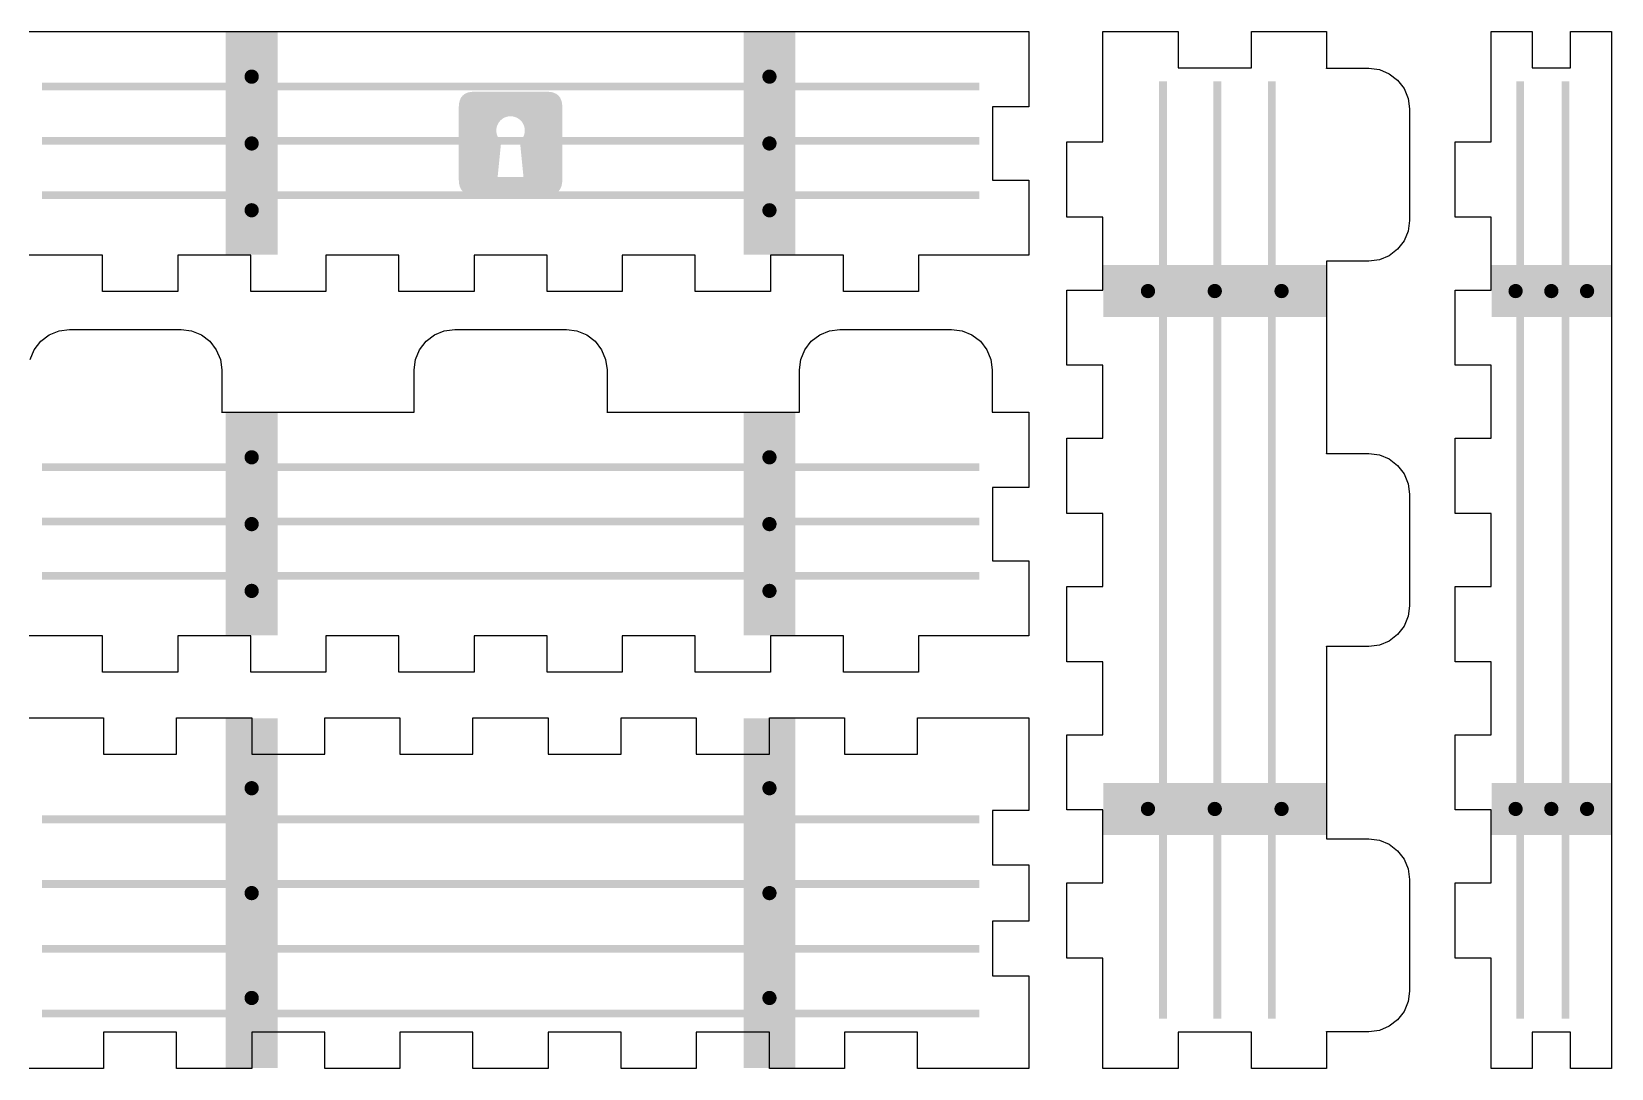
# Model space of a CAD drawing. Header units: millimetres. Extents: x 6 to 441, y 6 to 299.
# Drawn here: x 92 to 214, y 219 to 299 of the extents above; entities that cross this region are included whole.
import ezdxf

# ---------------------------------------------------------------- set-up
doc = ezdxf.new("R2010")
doc.units = ezdxf.units.MM
doc.layers.add('CUT', color=1, linetype='Continuous')
doc.layers.add('RASTER', color=7, linetype='Continuous')

msp = doc.modelspace()

# ---------------------------------------------------------------- hatches: boundary and pattern name
at = {"layer": 'RASTER'}
for points in [[(107, 299), (111, 299), (111, 281.8), (107, 281.8)], [(147, 299), (151, 299), (151, 281.8), (147, 281.8)], [(109.55, 295.56), (109.545, 295.488), (109.531, 295.418), (109.508, 295.35), (109.476, 295.285), (109.436, 295.225), (109.389, 295.171), (109.335, 295.124), (109.275, 295.084), (109.21, 295.052), (109.142, 295.029), (109.072, 295.015), (109, 295.01), (108.928, 295.015), (108.858, 295.029), (108.79, 295.052), (108.725, 295.084), (108.665, 295.124), (108.611, 295.171), (108.564, 295.225), (108.524, 295.285), (108.492, 295.35), (108.469, 295.418), (108.455, 295.488), (108.45, 295.56), (108.455, 295.632), (108.469, 295.702), (108.492, 295.77), (108.524, 295.835), (108.564, 295.895), (108.611, 295.949), (108.665, 295.996), (108.725, 296.036), (108.79, 296.068), (108.858, 296.091), (108.928, 296.105), (109, 296.11), (109.072, 296.105), (109.142, 296.091), (109.21, 296.068), (109.275, 296.036), (109.335, 295.996), (109.389, 295.949), (109.436, 295.895), (109.476, 295.835), (109.508, 295.77), (109.531, 295.702), (109.545, 295.632)], [(149.55, 295.56), (149.545, 295.488), (149.531, 295.418), (149.508, 295.35), (149.476, 295.285), (149.436, 295.225), (149.389, 295.171), (149.335, 295.124), (149.275, 295.084), (149.21, 295.052), (149.142, 295.029), (149.072, 295.015), (149, 295.01), (148.928, 295.015), (148.858, 295.029), (148.79, 295.052), (148.725, 295.084), (148.665, 295.124), (148.611, 295.171), (148.564, 295.225), (148.524, 295.285), (148.492, 295.35), (148.469, 295.418), (148.455, 295.488), (148.45, 295.56), (148.455, 295.632), (148.469, 295.702), (148.492, 295.77), (148.524, 295.835), (148.564, 295.895), (148.611, 295.949), (148.665, 295.996), (148.725, 296.036), (148.79, 296.068), (148.858, 296.091), (148.928, 296.105), (149, 296.11), (149.072, 296.105), (149.142, 296.091), (149.21, 296.068), (149.275, 296.036), (149.335, 295.996), (149.389, 295.949), (149.436, 295.895), (149.476, 295.835), (149.508, 295.77), (149.531, 295.702), (149.545, 295.632)], [(92.8, 295.1), (165.2, 295.1), (165.2, 294.5), (92.8, 294.5)], [(179.7, 295.2), (179.7, 222.8), (179.1, 222.8), (179.1, 295.2)], [(183.9, 295.2), (183.9, 222.8), (183.3, 222.8), (183.3, 295.2)], [(188.1, 295.2), (188.1, 222.8), (187.5, 222.8), (187.5, 295.2)], [(207.3, 295.2), (207.3, 222.8), (206.7, 222.8), (206.7, 295.2)], [(210.8, 295.2), (210.8, 222.8), (210.2, 222.8), (210.2, 295.2)], [(92.8, 290.9), (165.2, 290.9), (165.2, 290.3), (92.8, 290.3)], [(109.55, 290.4), (109.545, 290.328), (109.531, 290.258), (109.508, 290.19), (109.476, 290.125), (109.436, 290.065), (109.389, 290.011), (109.335, 289.964), (109.275, 289.924), (109.21, 289.892), (109.142, 289.869), (109.072, 289.855), (109, 289.85), (108.928, 289.855), (108.858, 289.869), (108.79, 289.892), (108.725, 289.924), (108.665, 289.964), (108.611, 290.011), (108.564, 290.065), (108.524, 290.125), (108.492, 290.19), (108.469, 290.258), (108.455, 290.328), (108.45, 290.4), (108.455, 290.472), (108.469, 290.542), (108.492, 290.61), (108.524, 290.675), (108.564, 290.735), (108.611, 290.789), (108.665, 290.836), (108.725, 290.876), (108.79, 290.908), (108.858, 290.931), (108.928, 290.945), (109, 290.95), (109.072, 290.945), (109.142, 290.931), (109.21, 290.908), (109.275, 290.876), (109.335, 290.836), (109.389, 290.789), (109.436, 290.735), (109.476, 290.675), (109.508, 290.61), (109.531, 290.542), (109.545, 290.472)], [(149.55, 290.4), (149.545, 290.328), (149.531, 290.258), (149.508, 290.19), (149.476, 290.125), (149.436, 290.065), (149.389, 290.011), (149.335, 289.964), (149.275, 289.924), (149.21, 289.892), (149.142, 289.869), (149.072, 289.855), (149, 289.85), (148.928, 289.855), (148.858, 289.869), (148.79, 289.892), (148.725, 289.924), (148.665, 289.964), (148.611, 290.011), (148.564, 290.065), (148.524, 290.125), (148.492, 290.19), (148.469, 290.258), (148.455, 290.328), (148.45, 290.4), (148.455, 290.472), (148.469, 290.542), (148.492, 290.61), (148.524, 290.675), (148.564, 290.735), (148.611, 290.789), (148.665, 290.836), (148.725, 290.876), (148.79, 290.908), (148.858, 290.931), (148.928, 290.945), (149, 290.95), (149.072, 290.945), (149.142, 290.931), (149.21, 290.908), (149.275, 290.876), (149.335, 290.836), (149.389, 290.789), (149.436, 290.735), (149.476, 290.675), (149.508, 290.61), (149.531, 290.542), (149.545, 290.472)], [(92.8, 286.7), (165.2, 286.7), (165.2, 286.1), (92.8, 286.1)], [(109.55, 285.24), (109.545, 285.168), (109.531, 285.098), (109.508, 285.03), (109.476, 284.965), (109.436, 284.905), (109.389, 284.851), (109.335, 284.804), (109.275, 284.764), (109.21, 284.732), (109.142, 284.709), (109.072, 284.695), (109, 284.69), (108.928, 284.695), (108.858, 284.709), (108.79, 284.732), (108.725, 284.764), (108.665, 284.804), (108.611, 284.851), (108.564, 284.905), (108.524, 284.965), (108.492, 285.03), (108.469, 285.098), (108.455, 285.168), (108.45, 285.24), (108.455, 285.312), (108.469, 285.382), (108.492, 285.45), (108.524, 285.515), (108.564, 285.575), (108.611, 285.629), (108.665, 285.676), (108.725, 285.716), (108.79, 285.748), (108.858, 285.771), (108.928, 285.785), (109, 285.79), (109.072, 285.785), (109.142, 285.771), (109.21, 285.748), (109.275, 285.716), (109.335, 285.676), (109.389, 285.629), (109.436, 285.575), (109.476, 285.515), (109.508, 285.45), (109.531, 285.382), (109.545, 285.312)], [(149.55, 285.24), (149.545, 285.168), (149.531, 285.098), (149.508, 285.03), (149.476, 284.965), (149.436, 284.905), (149.389, 284.851), (149.335, 284.804), (149.275, 284.764), (149.21, 284.732), (149.142, 284.709), (149.072, 284.695), (149, 284.69), (148.928, 284.695), (148.858, 284.709), (148.79, 284.732), (148.725, 284.764), (148.665, 284.804), (148.611, 284.851), (148.564, 284.905), (148.524, 284.965), (148.492, 285.03), (148.469, 285.098), (148.455, 285.168), (148.45, 285.24), (148.455, 285.312), (148.469, 285.382), (148.492, 285.45), (148.524, 285.515), (148.564, 285.575), (148.611, 285.629), (148.665, 285.676), (148.725, 285.716), (148.79, 285.748), (148.858, 285.771), (148.928, 285.785), (149, 285.79), (149.072, 285.785), (149.142, 285.771), (149.21, 285.748), (149.275, 285.716), (149.335, 285.676), (149.389, 285.629), (149.436, 285.575), (149.476, 285.515), (149.508, 285.45), (149.531, 285.382), (149.545, 285.312)], [(192, 281), (192, 277), (174.8, 277), (174.8, 281)], [(214, 281), (214, 277), (204.8, 277), (204.8, 281)], [(178.79, 279), (178.785, 278.928), (178.771, 278.858), (178.748, 278.79), (178.716, 278.725), (178.676, 278.665), (178.629, 278.611), (178.575, 278.564), (178.515, 278.524), (178.45, 278.492), (178.382, 278.469), (178.312, 278.455), (178.24, 278.45), (178.168, 278.455), (178.098, 278.469), (178.03, 278.492), (177.965, 278.524), (177.905, 278.564), (177.851, 278.611), (177.804, 278.665), (177.764, 278.725), (177.732, 278.79), (177.709, 278.858), (177.695, 278.928), (177.69, 279), (177.695, 279.072), (177.709, 279.142), (177.732, 279.21), (177.764, 279.275), (177.804, 279.335), (177.851, 279.389), (177.905, 279.436), (177.965, 279.476), (178.03, 279.508), (178.098, 279.531), (178.168, 279.545), (178.24, 279.55), (178.312, 279.545), (178.382, 279.531), (178.45, 279.508), (178.515, 279.476), (178.575, 279.436), (178.629, 279.389), (178.676, 279.335), (178.716, 279.275), (178.748, 279.21), (178.771, 279.142), (178.785, 279.072)], [(183.95, 279), (183.945, 278.928), (183.931, 278.858), (183.908, 278.79), (183.876, 278.725), (183.836, 278.665), (183.789, 278.611), (183.735, 278.564), (183.675, 278.524), (183.61, 278.492), (183.542, 278.469), (183.472, 278.455), (183.4, 278.45), (183.328, 278.455), (183.258, 278.469), (183.19, 278.492), (183.125, 278.524), (183.065, 278.564), (183.011, 278.611), (182.964, 278.665), (182.924, 278.725), (182.892, 278.79), (182.869, 278.858), (182.855, 278.928), (182.85, 279), (182.855, 279.072), (182.869, 279.142), (182.892, 279.21), (182.924, 279.275), (182.964, 279.335), (183.011, 279.389), (183.065, 279.436), (183.125, 279.476), (183.19, 279.508), (183.258, 279.531), (183.328, 279.545), (183.4, 279.55), (183.472, 279.545), (183.542, 279.531), (183.61, 279.508), (183.675, 279.476), (183.735, 279.436), (183.789, 279.389), (183.836, 279.335), (183.876, 279.275), (183.908, 279.21), (183.931, 279.142), (183.945, 279.072)], [(189.11, 279), (189.105, 278.928), (189.091, 278.858), (189.068, 278.79), (189.036, 278.725), (188.996, 278.665), (188.949, 278.611), (188.895, 278.564), (188.835, 278.524), (188.77, 278.492), (188.702, 278.469), (188.632, 278.455), (188.56, 278.45), (188.488, 278.455), (188.418, 278.469), (188.35, 278.492), (188.285, 278.524), (188.225, 278.564), (188.171, 278.611), (188.124, 278.665), (188.084, 278.725), (188.052, 278.79), (188.029, 278.858), (188.015, 278.928), (188.01, 279), (188.015, 279.072), (188.029, 279.142), (188.052, 279.21), (188.084, 279.275), (188.124, 279.335), (188.171, 279.389), (188.225, 279.436), (188.285, 279.476), (188.35, 279.508), (188.418, 279.531), (188.488, 279.545), (188.56, 279.55), (188.632, 279.545), (188.702, 279.531), (188.77, 279.508), (188.835, 279.476), (188.895, 279.436), (188.949, 279.389), (188.996, 279.335), (189.036, 279.275), (189.068, 279.21), (189.091, 279.142), (189.105, 279.072)], [(207.19, 279), (207.185, 278.928), (207.171, 278.858), (207.148, 278.79), (207.116, 278.725), (207.076, 278.665), (207.029, 278.611), (206.975, 278.564), (206.915, 278.524), (206.85, 278.492), (206.782, 278.469), (206.712, 278.455), (206.64, 278.45), (206.568, 278.455), (206.498, 278.469), (206.43, 278.492), (206.365, 278.524), (206.305, 278.564), (206.251, 278.611), (206.204, 278.665), (206.164, 278.725), (206.132, 278.79), (206.109, 278.858), (206.095, 278.928), (206.09, 279), (206.095, 279.072), (206.109, 279.142), (206.132, 279.21), (206.164, 279.275), (206.204, 279.335), (206.251, 279.389), (206.305, 279.436), (206.365, 279.476), (206.43, 279.508), (206.498, 279.531), (206.568, 279.545), (206.64, 279.55), (206.712, 279.545), (206.782, 279.531), (206.85, 279.508), (206.915, 279.476), (206.975, 279.436), (207.029, 279.389), (207.076, 279.335), (207.116, 279.275), (207.148, 279.21), (207.171, 279.142), (207.185, 279.072)], [(209.95, 279), (209.945, 278.928), (209.931, 278.858), (209.908, 278.79), (209.876, 278.725), (209.836, 278.665), (209.789, 278.611), (209.735, 278.564), (209.675, 278.524), (209.61, 278.492), (209.542, 278.469), (209.472, 278.455), (209.4, 278.45), (209.328, 278.455), (209.258, 278.469), (209.19, 278.492), (209.125, 278.524), (209.065, 278.564), (209.011, 278.611), (208.964, 278.665), (208.924, 278.725), (208.892, 278.79), (208.869, 278.858), (208.855, 278.928), (208.85, 279), (208.855, 279.072), (208.869, 279.142), (208.892, 279.21), (208.924, 279.275), (208.964, 279.335), (209.011, 279.389), (209.065, 279.436), (209.125, 279.476), (209.19, 279.508), (209.258, 279.531), (209.328, 279.545), (209.4, 279.55), (209.472, 279.545), (209.542, 279.531), (209.61, 279.508), (209.675, 279.476), (209.735, 279.436), (209.789, 279.389), (209.836, 279.335), (209.876, 279.275), (209.908, 279.21), (209.931, 279.142), (209.945, 279.072)], [(212.71, 279), (212.705, 278.928), (212.691, 278.858), (212.668, 278.79), (212.636, 278.725), (212.596, 278.665), (212.549, 278.611), (212.495, 278.564), (212.435, 278.524), (212.37, 278.492), (212.302, 278.469), (212.232, 278.455), (212.16, 278.45), (212.088, 278.455), (212.018, 278.469), (211.95, 278.492), (211.885, 278.524), (211.825, 278.564), (211.771, 278.611), (211.724, 278.665), (211.684, 278.725), (211.652, 278.79), (211.629, 278.858), (211.615, 278.928), (211.61, 279), (211.615, 279.072), (211.629, 279.142), (211.652, 279.21), (211.684, 279.275), (211.724, 279.335), (211.771, 279.389), (211.825, 279.436), (211.885, 279.476), (211.95, 279.508), (212.018, 279.531), (212.088, 279.545), (212.16, 279.55), (212.232, 279.545), (212.302, 279.531), (212.37, 279.508), (212.435, 279.476), (212.495, 279.436), (212.549, 279.389), (212.596, 279.335), (212.636, 279.275), (212.668, 279.21), (212.691, 279.142), (212.705, 279.072)], [(107, 269.6), (111, 269.6), (111, 252.4), (107, 252.4)], [(147, 269.6), (151, 269.6), (151, 252.4), (147, 252.4)], [(109.55, 266.16), (109.545, 266.088), (109.531, 266.018), (109.508, 265.95), (109.476, 265.885), (109.436, 265.825), (109.389, 265.771), (109.335, 265.724), (109.275, 265.684), (109.21, 265.652), (109.142, 265.629), (109.072, 265.615), (109, 265.61), (108.928, 265.615), (108.858, 265.629), (108.79, 265.652), (108.725, 265.684), (108.665, 265.724), (108.611, 265.771), (108.564, 265.825), (108.524, 265.885), (108.492, 265.95), (108.469, 266.018), (108.455, 266.088), (108.45, 266.16), (108.455, 266.232), (108.469, 266.302), (108.492, 266.37), (108.524, 266.435), (108.564, 266.495), (108.611, 266.549), (108.665, 266.596), (108.725, 266.636), (108.79, 266.668), (108.858, 266.691), (108.928, 266.705), (109, 266.71), (109.072, 266.705), (109.142, 266.691), (109.21, 266.668), (109.275, 266.636), (109.335, 266.596), (109.389, 266.549), (109.436, 266.495), (109.476, 266.435), (109.508, 266.37), (109.531, 266.302), (109.545, 266.232)], [(149.55, 266.16), (149.545, 266.088), (149.531, 266.018), (149.508, 265.95), (149.476, 265.885), (149.436, 265.825), (149.389, 265.771), (149.335, 265.724), (149.275, 265.684), (149.21, 265.652), (149.142, 265.629), (149.072, 265.615), (149, 265.61), (148.928, 265.615), (148.858, 265.629), (148.79, 265.652), (148.725, 265.684), (148.665, 265.724), (148.611, 265.771), (148.564, 265.825), (148.524, 265.885), (148.492, 265.95), (148.469, 266.018), (148.455, 266.088), (148.45, 266.16), (148.455, 266.232), (148.469, 266.302), (148.492, 266.37), (148.524, 266.435), (148.564, 266.495), (148.611, 266.549), (148.665, 266.596), (148.725, 266.636), (148.79, 266.668), (148.858, 266.691), (148.928, 266.705), (149, 266.71), (149.072, 266.705), (149.142, 266.691), (149.21, 266.668), (149.275, 266.636), (149.335, 266.596), (149.389, 266.549), (149.436, 266.495), (149.476, 266.435), (149.508, 266.37), (149.531, 266.302), (149.545, 266.232)], [(92.8, 265.7), (165.2, 265.7), (165.2, 265.1), (92.8, 265.1)], [(92.8, 261.5), (165.2, 261.5), (165.2, 260.9), (92.8, 260.9)], [(109.55, 261), (109.545, 260.928), (109.531, 260.858), (109.508, 260.79), (109.476, 260.725), (109.436, 260.665), (109.389, 260.611), (109.335, 260.564), (109.275, 260.524), (109.21, 260.492), (109.142, 260.469), (109.072, 260.455), (109, 260.45), (108.928, 260.455), (108.858, 260.469), (108.79, 260.492), (108.725, 260.524), (108.665, 260.564), (108.611, 260.611), (108.564, 260.665), (108.524, 260.725), (108.492, 260.79), (108.469, 260.858), (108.455, 260.928), (108.45, 261), (108.455, 261.072), (108.469, 261.142), (108.492, 261.21), (108.524, 261.275), (108.564, 261.335), (108.611, 261.389), (108.665, 261.436), (108.725, 261.476), (108.79, 261.508), (108.858, 261.531), (108.928, 261.545), (109, 261.55), (109.072, 261.545), (109.142, 261.531), (109.21, 261.508), (109.275, 261.476), (109.335, 261.436), (109.389, 261.389), (109.436, 261.335), (109.476, 261.275), (109.508, 261.21), (109.531, 261.142), (109.545, 261.072)], [(149.55, 261), (149.545, 260.928), (149.531, 260.858), (149.508, 260.79), (149.476, 260.725), (149.436, 260.665), (149.389, 260.611), (149.335, 260.564), (149.275, 260.524), (149.21, 260.492), (149.142, 260.469), (149.072, 260.455), (149, 260.45), (148.928, 260.455), (148.858, 260.469), (148.79, 260.492), (148.725, 260.524), (148.665, 260.564), (148.611, 260.611), (148.564, 260.665), (148.524, 260.725), (148.492, 260.79), (148.469, 260.858), (148.455, 260.928), (148.45, 261), (148.455, 261.072), (148.469, 261.142), (148.492, 261.21), (148.524, 261.275), (148.564, 261.335), (148.611, 261.389), (148.665, 261.436), (148.725, 261.476), (148.79, 261.508), (148.858, 261.531), (148.928, 261.545), (149, 261.55), (149.072, 261.545), (149.142, 261.531), (149.21, 261.508), (149.275, 261.476), (149.335, 261.436), (149.389, 261.389), (149.436, 261.335), (149.476, 261.275), (149.508, 261.21), (149.531, 261.142), (149.545, 261.072)], [(92.8, 257.3), (165.2, 257.3), (165.2, 256.7), (92.8, 256.7)], [(109.55, 255.84), (109.545, 255.768), (109.531, 255.698), (109.508, 255.63), (109.476, 255.565), (109.436, 255.505), (109.389, 255.451), (109.335, 255.404), (109.275, 255.364), (109.21, 255.332), (109.142, 255.309), (109.072, 255.295), (109, 255.29), (108.928, 255.295), (108.858, 255.309), (108.79, 255.332), (108.725, 255.364), (108.665, 255.404), (108.611, 255.451), (108.564, 255.505), (108.524, 255.565), (108.492, 255.63), (108.469, 255.698), (108.455, 255.768), (108.45, 255.84), (108.455, 255.912), (108.469, 255.982), (108.492, 256.05), (108.524, 256.115), (108.564, 256.175), (108.611, 256.229), (108.665, 256.276), (108.725, 256.316), (108.79, 256.348), (108.858, 256.371), (108.928, 256.385), (109, 256.39), (109.072, 256.385), (109.142, 256.371), (109.21, 256.348), (109.275, 256.316), (109.335, 256.276), (109.389, 256.229), (109.436, 256.175), (109.476, 256.115), (109.508, 256.05), (109.531, 255.982), (109.545, 255.912)], [(149.55, 255.84), (149.545, 255.768), (149.531, 255.698), (149.508, 255.63), (149.476, 255.565), (149.436, 255.505), (149.389, 255.451), (149.335, 255.404), (149.275, 255.364), (149.21, 255.332), (149.142, 255.309), (149.072, 255.295), (149, 255.29), (148.928, 255.295), (148.858, 255.309), (148.79, 255.332), (148.725, 255.364), (148.665, 255.404), (148.611, 255.451), (148.564, 255.505), (148.524, 255.565), (148.492, 255.63), (148.469, 255.698), (148.455, 255.768), (148.45, 255.84), (148.455, 255.912), (148.469, 255.982), (148.492, 256.05), (148.524, 256.115), (148.564, 256.175), (148.611, 256.229), (148.665, 256.276), (148.725, 256.316), (148.79, 256.348), (148.858, 256.371), (148.928, 256.385), (149, 256.39), (149.072, 256.385), (149.142, 256.371), (149.21, 256.348), (149.275, 256.316), (149.335, 256.276), (149.389, 256.229), (149.436, 256.175), (149.476, 256.115), (149.508, 256.05), (149.531, 255.982), (149.545, 255.912)], [(107, 246), (111, 246), (111, 219), (107, 219)], [(147, 246), (151, 246), (151, 219), (147, 219)], [(109.55, 240.6), (109.545, 240.528), (109.531, 240.458), (109.508, 240.39), (109.476, 240.325), (109.436, 240.265), (109.389, 240.211), (109.335, 240.164), (109.275, 240.124), (109.21, 240.092), (109.142, 240.069), (109.072, 240.055), (109, 240.05), (108.928, 240.055), (108.858, 240.069), (108.79, 240.092), (108.725, 240.124), (108.665, 240.164), (108.611, 240.211), (108.564, 240.265), (108.524, 240.325), (108.492, 240.39), (108.469, 240.458), (108.455, 240.528), (108.45, 240.6), (108.455, 240.672), (108.469, 240.742), (108.492, 240.81), (108.524, 240.875), (108.564, 240.935), (108.611, 240.989), (108.665, 241.036), (108.725, 241.076), (108.79, 241.108), (108.858, 241.131), (108.928, 241.145), (109, 241.15), (109.072, 241.145), (109.142, 241.131), (109.21, 241.108), (109.275, 241.076), (109.335, 241.036), (109.389, 240.989), (109.436, 240.935), (109.476, 240.875), (109.508, 240.81), (109.531, 240.742), (109.545, 240.672)], [(149.55, 240.6), (149.545, 240.528), (149.531, 240.458), (149.508, 240.39), (149.476, 240.325), (149.436, 240.265), (149.389, 240.211), (149.335, 240.164), (149.275, 240.124), (149.21, 240.092), (149.142, 240.069), (149.072, 240.055), (149, 240.05), (148.928, 240.055), (148.858, 240.069), (148.79, 240.092), (148.725, 240.124), (148.665, 240.164), (148.611, 240.211), (148.564, 240.265), (148.524, 240.325), (148.492, 240.39), (148.469, 240.458), (148.455, 240.528), (148.45, 240.6), (148.455, 240.672), (148.469, 240.742), (148.492, 240.81), (148.524, 240.875), (148.564, 240.935), (148.611, 240.989), (148.665, 241.036), (148.725, 241.076), (148.79, 241.108), (148.858, 241.131), (148.928, 241.145), (149, 241.15), (149.072, 241.145), (149.142, 241.131), (149.21, 241.108), (149.275, 241.076), (149.335, 241.036), (149.389, 240.989), (149.436, 240.935), (149.476, 240.875), (149.508, 240.81), (149.531, 240.742), (149.545, 240.672)], [(192, 241), (192, 237), (174.8, 237), (174.8, 241)], [(214, 241), (214, 237), (204.8, 237), (204.8, 241)], [(178.79, 239), (178.785, 238.928), (178.771, 238.858), (178.748, 238.79), (178.716, 238.725), (178.676, 238.665), (178.629, 238.611), (178.575, 238.564), (178.515, 238.524), (178.45, 238.492), (178.382, 238.469), (178.312, 238.455), (178.24, 238.45), (178.168, 238.455), (178.098, 238.469), (178.03, 238.492), (177.965, 238.524), (177.905, 238.564), (177.851, 238.611), (177.804, 238.665), (177.764, 238.725), (177.732, 238.79), (177.709, 238.858), (177.695, 238.928), (177.69, 239), (177.695, 239.072), (177.709, 239.142), (177.732, 239.21), (177.764, 239.275), (177.804, 239.335), (177.851, 239.389), (177.905, 239.436), (177.965, 239.476), (178.03, 239.508), (178.098, 239.531), (178.168, 239.545), (178.24, 239.55), (178.312, 239.545), (178.382, 239.531), (178.45, 239.508), (178.515, 239.476), (178.575, 239.436), (178.629, 239.389), (178.676, 239.335), (178.716, 239.275), (178.748, 239.21), (178.771, 239.142), (178.785, 239.072)], [(183.95, 239), (183.945, 238.928), (183.931, 238.858), (183.908, 238.79), (183.876, 238.725), (183.836, 238.665), (183.789, 238.611), (183.735, 238.564), (183.675, 238.524), (183.61, 238.492), (183.542, 238.469), (183.472, 238.455), (183.4, 238.45), (183.328, 238.455), (183.258, 238.469), (183.19, 238.492), (183.125, 238.524), (183.065, 238.564), (183.011, 238.611), (182.964, 238.665), (182.924, 238.725), (182.892, 238.79), (182.869, 238.858), (182.855, 238.928), (182.85, 239), (182.855, 239.072), (182.869, 239.142), (182.892, 239.21), (182.924, 239.275), (182.964, 239.335), (183.011, 239.389), (183.065, 239.436), (183.125, 239.476), (183.19, 239.508), (183.258, 239.531), (183.328, 239.545), (183.4, 239.55), (183.472, 239.545), (183.542, 239.531), (183.61, 239.508), (183.675, 239.476), (183.735, 239.436), (183.789, 239.389), (183.836, 239.335), (183.876, 239.275), (183.908, 239.21), (183.931, 239.142), (183.945, 239.072)], [(189.11, 239), (189.105, 238.928), (189.091, 238.858), (189.068, 238.79), (189.036, 238.725), (188.996, 238.665), (188.949, 238.611), (188.895, 238.564), (188.835, 238.524), (188.77, 238.492), (188.702, 238.469), (188.632, 238.455), (188.56, 238.45), (188.488, 238.455), (188.418, 238.469), (188.35, 238.492), (188.285, 238.524), (188.225, 238.564), (188.171, 238.611), (188.124, 238.665), (188.084, 238.725), (188.052, 238.79), (188.029, 238.858), (188.015, 238.928), (188.01, 239), (188.015, 239.072), (188.029, 239.142), (188.052, 239.21), (188.084, 239.275), (188.124, 239.335), (188.171, 239.389), (188.225, 239.436), (188.285, 239.476), (188.35, 239.508), (188.418, 239.531), (188.488, 239.545), (188.56, 239.55), (188.632, 239.545), (188.702, 239.531), (188.77, 239.508), (188.835, 239.476), (188.895, 239.436), (188.949, 239.389), (188.996, 239.335), (189.036, 239.275), (189.068, 239.21), (189.091, 239.142), (189.105, 239.072)], [(207.19, 239), (207.185, 238.928), (207.171, 238.858), (207.148, 238.79), (207.116, 238.725), (207.076, 238.665), (207.029, 238.611), (206.975, 238.564), (206.915, 238.524), (206.85, 238.492), (206.782, 238.469), (206.712, 238.455), (206.64, 238.45), (206.568, 238.455), (206.498, 238.469), (206.43, 238.492), (206.365, 238.524), (206.305, 238.564), (206.251, 238.611), (206.204, 238.665), (206.164, 238.725), (206.132, 238.79), (206.109, 238.858), (206.095, 238.928), (206.09, 239), (206.095, 239.072), (206.109, 239.142), (206.132, 239.21), (206.164, 239.275), (206.204, 239.335), (206.251, 239.389), (206.305, 239.436), (206.365, 239.476), (206.43, 239.508), (206.498, 239.531), (206.568, 239.545), (206.64, 239.55), (206.712, 239.545), (206.782, 239.531), (206.85, 239.508), (206.915, 239.476), (206.975, 239.436), (207.029, 239.389), (207.076, 239.335), (207.116, 239.275), (207.148, 239.21), (207.171, 239.142), (207.185, 239.072)], [(209.95, 239), (209.945, 238.928), (209.931, 238.858), (209.908, 238.79), (209.876, 238.725), (209.836, 238.665), (209.789, 238.611), (209.735, 238.564), (209.675, 238.524), (209.61, 238.492), (209.542, 238.469), (209.472, 238.455), (209.4, 238.45), (209.328, 238.455), (209.258, 238.469), (209.19, 238.492), (209.125, 238.524), (209.065, 238.564), (209.011, 238.611), (208.964, 238.665), (208.924, 238.725), (208.892, 238.79), (208.869, 238.858), (208.855, 238.928), (208.85, 239), (208.855, 239.072), (208.869, 239.142), (208.892, 239.21), (208.924, 239.275), (208.964, 239.335), (209.011, 239.389), (209.065, 239.436), (209.125, 239.476), (209.19, 239.508), (209.258, 239.531), (209.328, 239.545), (209.4, 239.55), (209.472, 239.545), (209.542, 239.531), (209.61, 239.508), (209.675, 239.476), (209.735, 239.436), (209.789, 239.389), (209.836, 239.335), (209.876, 239.275), (209.908, 239.21), (209.931, 239.142), (209.945, 239.072)], [(212.71, 239), (212.705, 238.928), (212.691, 238.858), (212.668, 238.79), (212.636, 238.725), (212.596, 238.665), (212.549, 238.611), (212.495, 238.564), (212.435, 238.524), (212.37, 238.492), (212.302, 238.469), (212.232, 238.455), (212.16, 238.45), (212.088, 238.455), (212.018, 238.469), (211.95, 238.492), (211.885, 238.524), (211.825, 238.564), (211.771, 238.611), (211.724, 238.665), (211.684, 238.725), (211.652, 238.79), (211.629, 238.858), (211.615, 238.928), (211.61, 239), (211.615, 239.072), (211.629, 239.142), (211.652, 239.21), (211.684, 239.275), (211.724, 239.335), (211.771, 239.389), (211.825, 239.436), (211.885, 239.476), (211.95, 239.508), (212.018, 239.531), (212.088, 239.545), (212.16, 239.55), (212.232, 239.545), (212.302, 239.531), (212.37, 239.508), (212.435, 239.476), (212.495, 239.436), (212.549, 239.389), (212.596, 239.335), (212.636, 239.275), (212.668, 239.21), (212.691, 239.142), (212.705, 239.072)], [(92.8, 238.5), (165.2, 238.5), (165.2, 237.9), (92.8, 237.9)], [(92.8, 233.5), (165.2, 233.5), (165.2, 232.9), (92.8, 232.9)], [(109.55, 232.5), (109.545, 232.428), (109.531, 232.358), (109.508, 232.29), (109.476, 232.225), (109.436, 232.165), (109.389, 232.111), (109.335, 232.064), (109.275, 232.024), (109.21, 231.992), (109.142, 231.969), (109.072, 231.955), (109, 231.95), (108.928, 231.955), (108.858, 231.969), (108.79, 231.992), (108.725, 232.024), (108.665, 232.064), (108.611, 232.111), (108.564, 232.165), (108.524, 232.225), (108.492, 232.29), (108.469, 232.358), (108.455, 232.428), (108.45, 232.5), (108.455, 232.572), (108.469, 232.642), (108.492, 232.71), (108.524, 232.775), (108.564, 232.835), (108.611, 232.889), (108.665, 232.936), (108.725, 232.976), (108.79, 233.008), (108.858, 233.031), (108.928, 233.045), (109, 233.05), (109.072, 233.045), (109.142, 233.031), (109.21, 233.008), (109.275, 232.976), (109.335, 232.936), (109.389, 232.889), (109.436, 232.835), (109.476, 232.775), (109.508, 232.71), (109.531, 232.642), (109.545, 232.572)], [(149.55, 232.5), (149.545, 232.428), (149.531, 232.358), (149.508, 232.29), (149.476, 232.225), (149.436, 232.165), (149.389, 232.111), (149.335, 232.064), (149.275, 232.024), (149.21, 231.992), (149.142, 231.969), (149.072, 231.955), (149, 231.95), (148.928, 231.955), (148.858, 231.969), (148.79, 231.992), (148.725, 232.024), (148.665, 232.064), (148.611, 232.111), (148.564, 232.165), (148.524, 232.225), (148.492, 232.29), (148.469, 232.358), (148.455, 232.428), (148.45, 232.5), (148.455, 232.572), (148.469, 232.642), (148.492, 232.71), (148.524, 232.775), (148.564, 232.835), (148.611, 232.889), (148.665, 232.936), (148.725, 232.976), (148.79, 233.008), (148.858, 233.031), (148.928, 233.045), (149, 233.05), (149.072, 233.045), (149.142, 233.031), (149.21, 233.008), (149.275, 232.976), (149.335, 232.936), (149.389, 232.889), (149.436, 232.835), (149.476, 232.775), (149.508, 232.71), (149.531, 232.642), (149.545, 232.572)], [(92.8, 228.5), (165.2, 228.5), (165.2, 227.9), (92.8, 227.9)], [(109.55, 224.4), (109.545, 224.328), (109.531, 224.258), (109.508, 224.19), (109.476, 224.125), (109.436, 224.065), (109.389, 224.011), (109.335, 223.964), (109.275, 223.924), (109.21, 223.892), (109.142, 223.869), (109.072, 223.855), (109, 223.85), (108.928, 223.855), (108.858, 223.869), (108.79, 223.892), (108.725, 223.924), (108.665, 223.964), (108.611, 224.011), (108.564, 224.065), (108.524, 224.125), (108.492, 224.19), (108.469, 224.258), (108.455, 224.328), (108.45, 224.4), (108.455, 224.472), (108.469, 224.542), (108.492, 224.61), (108.524, 224.675), (108.564, 224.735), (108.611, 224.789), (108.665, 224.836), (108.725, 224.876), (108.79, 224.908), (108.858, 224.931), (108.928, 224.945), (109, 224.95), (109.072, 224.945), (109.142, 224.931), (109.21, 224.908), (109.275, 224.876), (109.335, 224.836), (109.389, 224.789), (109.436, 224.735), (109.476, 224.675), (109.508, 224.61), (109.531, 224.542), (109.545, 224.472)], [(149.55, 224.4), (149.545, 224.328), (149.531, 224.258), (149.508, 224.19), (149.476, 224.125), (149.436, 224.065), (149.389, 224.011), (149.335, 223.964), (149.275, 223.924), (149.21, 223.892), (149.142, 223.869), (149.072, 223.855), (149, 223.85), (148.928, 223.855), (148.858, 223.869), (148.79, 223.892), (148.725, 223.924), (148.665, 223.964), (148.611, 224.011), (148.564, 224.065), (148.524, 224.125), (148.492, 224.19), (148.469, 224.258), (148.455, 224.328), (148.45, 224.4), (148.455, 224.472), (148.469, 224.542), (148.492, 224.61), (148.524, 224.675), (148.564, 224.735), (148.611, 224.789), (148.665, 224.836), (148.725, 224.876), (148.79, 224.908), (148.858, 224.931), (148.928, 224.945), (149, 224.95), (149.072, 224.945), (149.142, 224.931), (149.21, 224.908), (149.275, 224.876), (149.335, 224.836), (149.389, 224.789), (149.436, 224.735), (149.476, 224.675), (149.508, 224.61), (149.531, 224.542), (149.545, 224.472)], [(92.8, 223.5), (165.2, 223.5), (165.2, 222.9), (92.8, 222.9)]]:
    msp.add_hatch(color=7, dxfattribs=at).paths.add_polyline_path(points)
h = msp.add_hatch(color=7, dxfattribs=at)
h.paths.add_polyline_path([(125, 293.2), (125.019, 293.481), (125.075, 293.725), (125.169, 293.931), (125.3, 294.1), (125.469, 294.231), (125.675, 294.325), (125.919, 294.381), (126.2, 294.4), (131.8, 294.4), (132.081, 294.381), (132.325, 294.325), (132.531, 294.231), (132.7, 294.1), (132.831, 293.931), (132.925, 293.725), (132.981, 293.481), (133, 293.2), (133, 287.6), (132.981, 287.319), (132.925, 287.075), (132.831, 286.869), (132.7, 286.7), (132.531, 286.569), (132.325, 286.475), (132.081, 286.419), (131.8, 286.4), (126.2, 286.4), (125.919, 286.419), (125.675, 286.475), (125.469, 286.569), (125.3, 286.7), (125.169, 286.869), (125.075, 287.075), (125.019, 287.319), (125, 287.6)])
h.paths.add_polyline_path([(130.1, 291.4), (130.091, 291.256), (130.063, 291.115), (130.016, 290.979), (129.953, 290.85), (129.873, 290.73), (129.778, 290.622), (129.67, 290.527), (129.55, 290.447), (129.421, 290.384), (129.285, 290.337), (129.144, 290.309), (129, 290.3), (128.856, 290.309), (128.715, 290.337), (128.579, 290.384), (128.45, 290.447), (128.33, 290.527), (128.222, 290.622), (128.127, 290.73), (128.047, 290.85), (127.984, 290.979), (127.937, 291.115), (127.909, 291.256), (127.9, 291.4), (127.909, 291.544), (127.937, 291.685), (127.984, 291.821), (128.047, 291.95), (128.127, 292.07), (128.222, 292.178), (128.33, 292.273), (128.45, 292.353), (128.579, 292.416), (128.715, 292.463), (128.856, 292.491), (129, 292.5), (129.144, 292.491), (129.285, 292.463), (129.421, 292.416), (129.55, 292.353), (129.67, 292.273), (129.778, 292.178), (129.873, 292.07), (129.953, 291.95), (130.016, 291.821), (130.063, 291.685), (130.091, 291.544)], flags=0)
h.paths.add_polyline_path([(128.3, 290.8), (128, 287.8), (130, 287.8), (129.7, 290.8), (128.3, 290.8)], flags=0)

# ---------------------------------------------------------------- linework, layer by layer
at = {"layer": 'CUT'}
for points in [[(91.8, 299.04), (166.2, 299.04), (169.04, 299.04), (169.04, 293.227), (166.24, 293.227), (166.24, 287.573), (169.04, 287.573), (169.04, 281.76), (166.2, 281.76), (160.517, 281.76), (160.517, 278.96), (154.714, 278.96), (154.714, 281.76), (149.071, 281.76), (149.071, 278.96), (143.268, 278.96), (143.268, 281.76), (137.625, 281.76), (137.625, 278.96), (131.822, 278.96), (131.822, 281.76), (126.178, 281.76), (126.178, 278.96), (120.375, 278.96), (120.375, 281.76), (114.732, 281.76), (114.732, 278.96), (108.929, 278.96), (108.929, 281.76), (103.286, 281.76), (103.286, 278.96), (97.483, 278.96), (97.483, 281.76), (91.8, 281.76)], [(91.897, 273.713), (92.21, 274.47), (92.709, 275.121), (93.36, 275.62), (94.117, 275.933), (94.927, 276.04), (103.553, 276.04), (104.363, 275.933), (105.12, 275.62), (105.771, 275.121), (106.27, 274.47), (106.583, 273.713), (106.69, 272.903), (106.69, 269.64), (106.68, 269.64), (121.56, 269.64), (121.55, 269.64), (121.55, 272.903), (121.657, 273.713), (121.97, 274.47), (122.469, 275.121), (123.12, 275.62), (123.877, 275.933), (124.687, 276.04), (133.313, 276.04), (134.123, 275.933), (134.88, 275.62), (135.531, 275.121), (136.03, 274.47), (136.343, 273.713), (136.45, 272.903), (136.45, 269.64), (136.44, 269.64), (151.32, 269.64), (151.31, 269.64), (151.31, 272.903), (151.417, 273.713), (151.73, 274.47), (152.229, 275.121), (152.88, 275.62), (153.637, 275.933), (154.447, 276.04), (163.073, 276.04), (163.883, 275.933), (164.64, 275.62), (165.291, 275.121), (165.79, 274.47), (166.103, 273.713), (166.21, 272.903), (166.21, 269.64), (166.2, 269.64), (169.04, 269.64), (169.04, 263.827), (166.24, 263.827), (166.24, 258.173), (169.04, 258.173), (169.04, 252.36), (166.2, 252.36), (160.517, 252.36), (160.517, 249.56), (154.714, 249.56), (154.714, 252.36), (149.071, 252.36), (149.071, 249.56), (143.268, 249.56), (143.268, 252.36), (137.625, 252.36), (137.625, 249.56), (131.822, 249.56), (131.822, 252.36), (126.178, 252.36), (126.178, 249.56), (120.375, 249.56), (120.375, 252.36), (114.732, 252.36), (114.732, 249.56), (108.929, 249.56), (108.929, 252.36), (103.286, 252.36), (103.286, 249.56), (97.483, 249.56), (97.483, 252.36), (91.8, 252.36)], [(91.8, 246.04), (97.563, 246.04), (97.563, 243.24), (103.206, 243.24), (103.206, 246.04), (109.009, 246.04), (109.009, 243.24), (114.652, 243.24), (114.652, 246.04), (120.455, 246.04), (120.455, 243.24), (126.098, 243.24), (126.098, 246.04), (131.902, 246.04), (131.902, 243.24), (137.545, 243.24), (137.545, 246.04), (143.348, 246.04), (143.348, 243.24), (148.991, 243.24), (148.991, 246.04), (154.794, 246.04), (154.794, 243.24), (160.437, 243.24), (160.437, 246.04), (166.2, 246.04), (169.04, 246.04), (169.04, 243.2), (169.04, 238.88), (166.24, 238.88), (166.24, 234.68), (169.04, 234.68), (169.04, 230.32), (166.24, 230.32), (166.24, 226.12), (169.04, 226.12), (169.04, 221.8), (169.04, 218.96), (166.2, 218.96), (160.437, 218.96), (160.437, 221.76), (154.794, 221.76), (154.794, 218.96), (148.991, 218.96), (148.991, 221.76), (143.348, 221.76), (143.348, 218.96), (137.545, 218.96), (137.545, 221.76), (131.902, 221.76), (131.902, 218.96), (126.098, 218.96), (126.098, 221.76), (120.455, 221.76), (120.455, 218.96), (114.652, 218.96), (114.652, 221.76), (109.009, 221.76), (109.009, 218.96), (103.206, 218.96), (103.206, 221.76), (97.563, 221.76), (97.563, 218.96), (91.8, 218.96)]]:
    msp.add_lwpolyline(points, dxfattribs=at)
for points in [[(192.04, 296.2), (192.04, 296.21), (195.303, 296.21), (196.113, 296.103), (196.87, 295.79), (197.521, 295.291), (198.02, 294.64), (198.333, 293.883), (198.44, 293.073), (198.44, 284.447), (198.333, 283.637), (198.02, 282.88), (197.521, 282.229), (196.87, 281.73), (196.113, 281.417), (195.303, 281.31), (192.04, 281.31), (192.04, 281.32), (192.04, 266.44), (192.04, 266.45), (195.303, 266.45), (196.113, 266.343), (196.87, 266.03), (197.521, 265.531), (198.02, 264.88), (198.333, 264.123), (198.44, 263.313), (198.44, 254.687), (198.333, 253.877), (198.02, 253.12), (197.521, 252.469), (196.87, 251.97), (196.113, 251.657), (195.303, 251.55), (192.04, 251.55), (192.04, 251.56), (192.04, 236.68), (192.04, 236.69), (195.303, 236.69), (196.113, 236.583), (196.87, 236.27), (197.521, 235.771), (198.02, 235.12), (198.333, 234.363), (198.44, 233.553), (198.44, 224.927), (198.333, 224.117), (198.02, 223.36), (197.521, 222.709), (196.87, 222.21), (196.113, 221.897), (195.303, 221.79), (192.04, 221.79), (192.04, 221.8), (192.04, 218.96), (186.227, 218.96), (186.227, 221.76), (180.573, 221.76), (180.573, 218.96), (174.76, 218.96), (174.76, 221.8), (174.76, 227.483), (171.96, 227.483), (171.96, 233.286), (174.76, 233.286), (174.76, 238.929), (171.96, 238.929), (171.96, 244.732), (174.76, 244.732), (174.76, 250.375), (171.96, 250.375), (171.96, 256.178), (174.76, 256.178), (174.76, 261.822), (171.96, 261.822), (171.96, 267.625), (174.76, 267.625), (174.76, 273.268), (171.96, 273.268), (171.96, 279.071), (174.76, 279.071), (174.76, 284.714), (171.96, 284.714), (171.96, 290.517), (174.76, 290.517), (174.76, 296.2), (174.76, 299.04), (180.573, 299.04), (180.573, 296.24), (186.227, 296.24), (186.227, 299.04), (192.04, 299.04)], [(214.04, 296.2), (214.04, 221.8), (214.04, 218.96), (210.893, 218.96), (210.893, 221.76), (207.907, 221.76), (207.907, 218.96), (204.76, 218.96), (204.76, 221.8), (204.76, 227.483), (201.96, 227.483), (201.96, 233.286), (204.76, 233.286), (204.76, 238.929), (201.96, 238.929), (201.96, 244.732), (204.76, 244.732), (204.76, 250.375), (201.96, 250.375), (201.96, 256.178), (204.76, 256.178), (204.76, 261.822), (201.96, 261.822), (201.96, 267.625), (204.76, 267.625), (204.76, 273.268), (201.96, 273.268), (201.96, 279.071), (204.76, 279.071), (204.76, 284.714), (201.96, 284.714), (201.96, 290.517), (204.76, 290.517), (204.76, 296.2), (204.76, 299.04), (207.907, 299.04), (207.907, 296.24), (210.893, 296.24), (210.893, 299.04), (214.04, 299.04)]]:
    msp.add_lwpolyline(points, close=True, dxfattribs=at)

doc.saveas('drawing.dxf')
